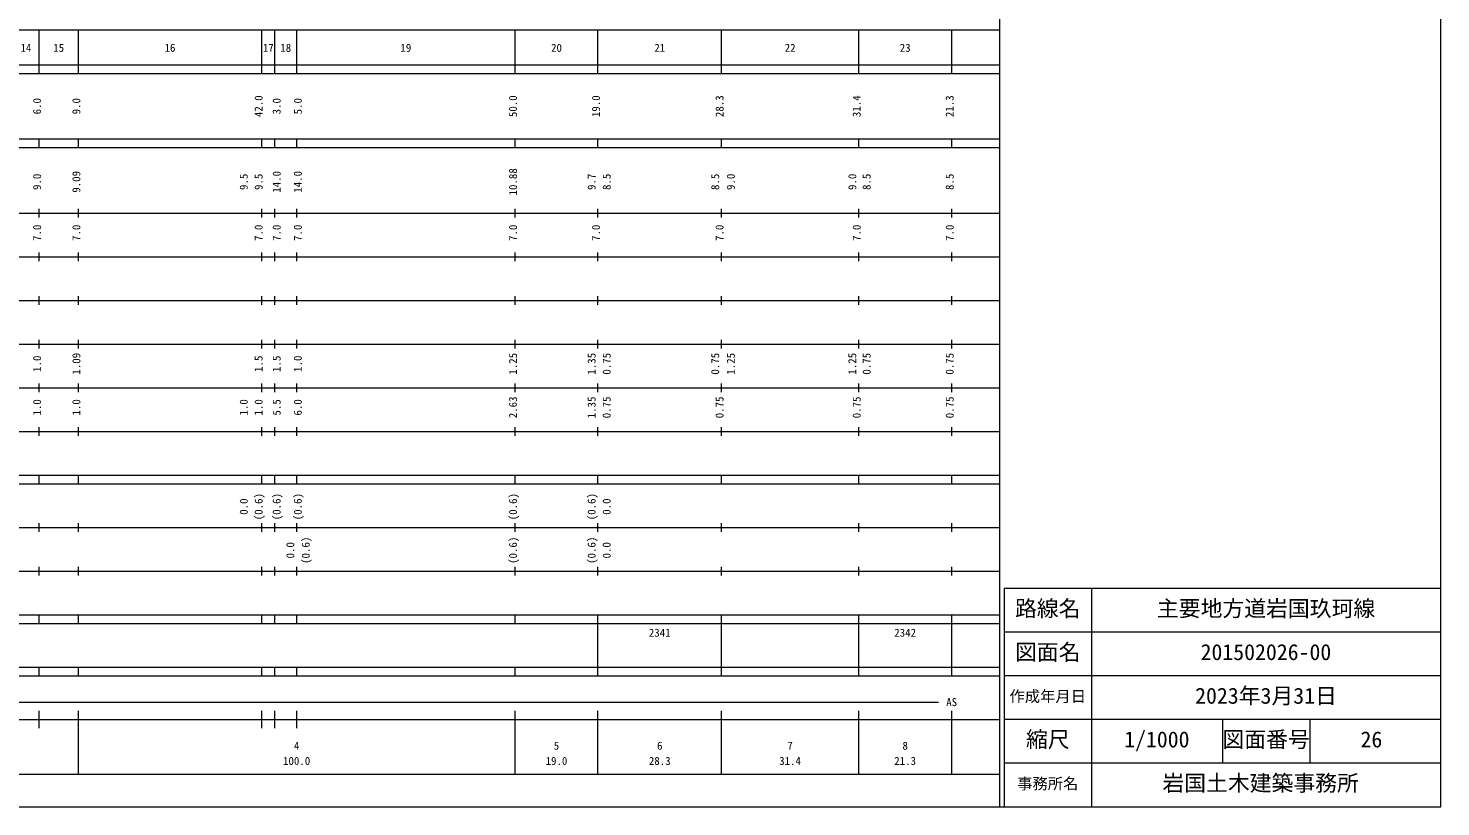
# Model space of a CAD drawing. Units: millimetres, scale not verified. Extents: x -71326 to 568674, y -102781 to 257219.
# Drawn here: x 245200 to 568674, y -102781 to 75576 of the extents above; entities that cross this region are included whole.
import ezdxf
from ezdxf.enums import TextEntityAlignment as Align

# ---------------------------------------------------------------- set-up
doc = ezdxf.new("R2010")
doc.units = ezdxf.units.MM
doc.header["$LTSCALE"] = 1000
for name, color, linetype, lineweight in [('M-TTL', 2, 'Continuous', 13), ('M-TTL-BAND', 7, 'Continuous', 13), ('M-TTL-FRAM', 2, 'Continuous', 13), ('M-TTL-LINE', 7, 'Continuous', 13), ('M-TTL-TXT', 7, 'Continuous', 13)]:
    doc.layers.add(name, color=color, linetype=linetype, lineweight=lineweight)
doc.styles.add('ＭＳ ゴシック', font='')
doc.styles.get('ＭＳ ゴシック').set_extended_font_data('MS Gothic')

msp = doc.modelspace()

# ---------------------------------------------------------------- linework, layer by layer
at = {"layer": 'M-TTL'}
for p, q in [((568674, -102781), (568674, 257219)), ((-71326, -102781), (568674, -102781))]:
    msp.add_line(p, q, dxfattribs=at)
at = {"layer": 'M-TTL-BAND'}
for p, q in [((467674, -102781), (467674, 247219)), ((-43326, 75219), (467674, 75219)), ((247674, 65219), (247674, 75219)), ((256674, 65219), (256674, 75219)), ((298674, 65219), (298674, 75219)), ((301674, 65219), (301674, 75219)), ((306674, 65219), (306674, 75219)), ((356674, 65219), (356674, 75219)), ((375674, 65219), (375674, 75219)), ((403974, 65219), (403974, 75219)), ((435374, 65219), (435374, 75219)), ((456674, 65219), (456674, 75219)), ((-71326, 67219), (467674, 67219)), ((-71326, 65219), (467674, 65219)), ((-71326, 50219), (467674, 50219)), ((247674, 48219), (247674, 50219)), ((256674, 48219), (256674, 50219)), ((298674, 48219), (298674, 50219)), ((301674, 48219), (301674, 50219)), ((306674, 48219), (306674, 50219)), ((356674, 48219), (356674, 50219)), ((375674, 48219), (375674, 50219)), ((403974, 48219), (403974, 50219)), ((435374, 48219), (435374, 50219)), ((456674, 48219), (456674, 50219)), ((-71326, 48219), (467674, 48219)), ((-71326, 33219), (467674, 33219)), ((247674, 32219), (247674, 34219)), ((256674, 32219), (256674, 34219)), ((298674, 32219), (298674, 34219)), ((301674, 32219), (301674, 34219)), ((306674, 32219), (306674, 34219)), ((356674, 32219), (356674, 34219)), ((375674, 32219), (375674, 34219)), ((403974, 32219), (403974, 34219)), ((435374, 32219), (435374, 34219)), ((456674, 32219), (456674, 34219)), ((-65326, 23219), (467674, 23219)), ((247674, 22219), (247674, 24219)), ((256674, 22219), (256674, 24219)), ((298674, 22219), (298674, 24219)), ((301674, 22219), (301674, 24219)), ((306674, 22219), (306674, 24219)), ((356674, 22219), (356674, 24219)), ((375674, 22219), (375674, 24219)), ((403974, 22219), (403974, 24219)), ((435374, 22219), (435374, 24219)), ((456674, 22219), (456674, 24219)), ((-59326, 13219), (467674, 13219)), ((247674, 12219), (247674, 14219)), ((256674, 12219), (256674, 14219)), ((298674, 12219), (298674, 14219)), ((301674, 12219), (301674, 14219)), ((306674, 12219), (306674, 14219)), ((356674, 12219), (356674, 14219)), ((375674, 12219), (375674, 14219)), ((403974, 12219), (403974, 14219)), ((435374, 12219), (435374, 14219)), ((456674, 12219), (456674, 14219)), ((247674, 2219), (247674, 4219)), ((256674, 2219), (256674, 4219)), ((298674, 2219), (298674, 4219)), ((301674, 2219), (301674, 4219)), ((306674, 2219), (306674, 4219)), ((356674, 2219), (356674, 4219)), ((375674, 2219), (375674, 4219)), ((403974, 2219), (403974, 4219)), ((435374, 2219), (435374, 4219)), ((456674, 2219), (456674, 4219)), ((-65326, 3219), (467674, 3219)), ((247674, -7781), (247674, -5781)), ((256674, -7781), (256674, -5781)), ((298674, -7781), (298674, -5781)), ((301674, -7781), (301674, -5781)), ((306674, -7781), (306674, -5781)), ((356674, -7781), (356674, -5781)), ((375674, -7781), (375674, -5781)), ((403974, -7781), (403974, -5781)), ((435374, -7781), (435374, -5781)), ((456674, -7781), (456674, -5781)), ((-59326, -6781), (467674, -6781)), ((247674, -17781), (247674, -15781)), ((256674, -17781), (256674, -15781)), ((298674, -17781), (298674, -15781)), ((301674, -17781), (301674, -15781)), ((306674, -17781), (306674, -15781)), ((356674, -17781), (356674, -15781)), ((375674, -17781), (375674, -15781)), ((403974, -17781), (403974, -15781)), ((435374, -17781), (435374, -15781)), ((456674, -17781), (456674, -15781)), ((-65326, -16781), (467674, -16781)), ((-71326, -26781), (467674, -26781)), ((-71326, -28781), (467674, -28781)), ((247674, -28781), (247674, -26781)), ((256674, -28781), (256674, -26781)), ((298674, -28781), (298674, -26781)), ((301674, -28781), (301674, -26781)), ((306674, -28781), (306674, -26781)), ((356674, -28781), (356674, -26781)), ((375674, -28781), (375674, -26781)), ((403974, -28781), (403974, -26781)), ((435374, -28781), (435374, -26781)), ((456674, -28781), (456674, -26781)), ((-62326, -38781), (467674, -38781)), ((247674, -39781), (247674, -37781)), ((256674, -39781), (256674, -37781)), ((298674, -39781), (298674, -37781)), ((301674, -39781), (301674, -37781)), ((306674, -39781), (306674, -37781)), ((356674, -39781), (356674, -37781)), ((375674, -39781), (375674, -37781)), ((403974, -39781), (403974, -37781)), ((435374, -39781), (435374, -37781)), ((456674, -39781), (456674, -37781)), ((247674, -49781), (247674, -47781)), ((256674, -49781), (256674, -47781)), ((298674, -49781), (298674, -47781)), ((301674, -49781), (301674, -47781)), ((306674, -49781), (306674, -47781)), ((356674, -49781), (356674, -47781)), ((375674, -49781), (375674, -47781)), ((403974, -49781), (403974, -47781)), ((435374, -49781), (435374, -47781)), ((456674, -49781), (456674, -47781)), ((-71326, -48781), (467674, -48781)), ((-71326, -58781), (467674, -58781)), ((-71326, -60781), (467674, -60781)), ((247674, -60781), (247674, -58781)), ((256674, -60781), (256674, -58781)), ((298674, -60781), (298674, -58781)), ((301674, -60781), (301674, -58781)), ((306674, -60781), (306674, -58781)), ((356674, -60781), (356674, -58781)), ((375674, -60781), (375674, -58781)), ((375674, -70781), (375674, -60781)), ((403974, -60781), (403974, -58781)), ((403974, -70781), (403974, -60781)), ((435374, -60781), (435374, -58781)), ((435374, -70781), (435374, -60781)), ((456674, -60781), (456674, -58781)), ((456674, -70781), (456674, -60781)), ((-71326, -70781), (467674, -70781)), ((247674, -72781), (247674, -70781)), ((256674, -72781), (256674, -70781)), ((298674, -72781), (298674, -70781)), ((301674, -72781), (301674, -70781)), ((306674, -72781), (306674, -70781)), ((356674, -72781), (356674, -70781)), ((375674, -72781), (375674, -70781)), ((403974, -72781), (403974, -70781)), ((435374, -72781), (435374, -70781)), ((456674, -72781), (456674, -70781)), ((-71326, -72781), (467674, -72781)), ((-40326, -78781), (453674, -78781)), ((247674, -84781), (247674, -80781)), ((256674, -95281), (256674, -80781)), ((298674, -84781), (298674, -80781)), ((301674, -84781), (301674, -80781)), ((306674, -84781), (306674, -80781)), ((356674, -95281), (356674, -80781)), ((375674, -95281), (375674, -80781)), ((403974, -95281), (403974, -80781)), ((435374, -95281), (435374, -80781)), ((456674, -95281), (456674, -80781)), ((-71326, -82781), (467674, -82781)), ((-43326, -95281), (467674, -95281))]:
    msp.add_line(p, q, dxfattribs=at)
at = {"layer": 'M-TTL-FRAM'}
for p, q in [((568674, -52781), (468674, -52781)), ((468674, -52781), (468674, -102781))]:
    msp.add_line(p, q, dxfattribs=at)
at = {"layer": 'M-TTL-LINE'}
for p, q in [((488674, -52781), (488674, -102781)), ((568674, -62781), (468674, -62781)), ((568674, -72781), (468674, -72781)), ((568674, -82781), (468674, -82781)), ((518674, -82781), (518674, -92781)), ((538674, -82781), (538674, -92781)), ((568674, -92781), (468674, -92781))]:
    msp.add_line(p, q, dxfattribs=at)

# ---------------------------------------------------------------- texts
at = {"layer": 'M-TTL-BAND', "style": 'ＭＳ ゴシック'}
for s, p in [('14', (243424, 69624)), ('15', (250924, 69624)), ('16', (276424, 69624)), ('17', (298924, 69624)), ('18', (302924, 69624)), ('19', (330424, 69624)), ('20', (364924, 69624)), ('21', (388574, 69624)), ('22', (418424, 69624)), ('23', (444774, 69624)), ('2341', (387324, -64376)), ('2342', (443524, -64376)), ('AS', (455424, -80281)), ('4', (306049, -90258)), ('5', (365549, -90258)), ('6', (389199, -90258)), ('7', (419049, -90258)), ('8', (445399, -90258)), ('100.0', (303549, -93748)), ('19.0', (363674, -93748)), ('28.3', (387324, -93748)), ('31.4', (417174, -93748)), ('21.3', (443524, -93748))]:
    msp.add_text(s, height=1833, dxfattribs=at).set_placement(p, align=Align.BOTTOM_LEFT)
for s, p in [('6.0', (248674, 55844)), ('9.0', (257674, 55844)), ('42.0', (299417, 55219)), ('3.0', (303544, 55844)), ('5.0', (308389, 55844)), ('50.0', (357674, 55219)), ('19.0', (376674, 55219)), ('28.3', (404974, 55219)), ('31.4', (436374, 55219)), ('21.3', (457674, 55219)), ('9.0', (248674, 38518)), ('9.09', (257674, 37893)), ('9.5', (296007, 38518)), ('9.5', (299417, 38518)), ('14.0', (303544, 37893)), ('14.0', (308389, 37893)), ('10.88', (357674, 37268)), ('9.7', (375674, 38518)), ('8.5', (379119, 38518)), ('8.5', (403974, 38518)), ('9.0', (407553, 38518)), ('9.0', (435374, 38518)), ('8.5', (438657, 38518)), ('8.5', (457674, 38518)), ('7.0', (248674, 26844)), ('7.0', (257674, 26844)), ('7.0', (299417, 26844)), ('7.0', (303544, 26844)), ('7.0', (308389, 26844)), ('7.0', (357674, 26844)), ('7.0', (376674, 26844)), ('7.0', (404974, 26844)), ('7.0', (436374, 26844)), ('7.0', (457674, 26844)), ('1.0', (248674, -3156)), ('1.09', (257674, -3781)), ('1.5', (299417, -3156)), ('1.5', (303544, -3156)), ('1.0', (308389, -3156)), ('1.25', (357674, -3781)), ('1.35', (375674, -3781)), ('0.75', (379119, -3781)), ('0.75', (403974, -3781)), ('1.25', (407553, -3781)), ('1.25', (435374, -3781)), ('0.75', (438657, -3781)), ('0.75', (457674, -3781)), ('1.0', (248674, -13156)), ('1.0', (257674, -13156)), ('1.0', (296007, -13156)), ('1.0', (299417, -13156)), ('5.5', (303544, -13156)), ('6.0', (308389, -13156)), ('2.63', (357674, -13781)), ('1.35', (375674, -13781)), ('0.75', (379119, -13781)), ('0.75', (404974, -13781)), ('0.75', (436374, -13781)), ('0.75', (457674, -13781)), ('0.0', (296007, -35892)), ('(0.6)', (299417, -37142)), ('(0.6)', (303544, -37142)), ('(0.6)', (308389, -37142)), ('(0.6)', (357674, -37142)), ('(0.6)', (375674, -37142)), ('0.0', (379119, -35892)), ('(0.6)', (310207, -47142)), ('(0.6)', (357674, -47142)), ('(0.6)', (375674, -47142)), ('0.0', (306674, -45892)), ('0.0', (379119, -45892))]:
    msp.add_text(s, height=1833, rotation=90, dxfattribs=at).set_placement(p, align=Align.BOTTOM_LEFT)
at = {"layer": 'M-TTL-TXT', "style": 'ＭＳ ゴシック'}
for s, height, p in [('路線名', 3666, (471174, -60281)), ('路線名', 3666, (471174, -60281)), ('主要地方道岩国玖珂線', 3666, (503674, -60281)), ('図面名', 3666, (471174, -70281)), ('図面名', 3666, (471174, -70281)), ('201502026-00', 3666, (513674, -70281)), ('作成年月日', 2566, (469924, -79531)), ('作成年月日', 2566, (469924, -79531)), ('2023年3月31日', 3666, (512424, -80281)), ('縮尺', 3666, (473674, -90281)), ('縮尺', 3666, (473674, -90281)), ('1/1000', 3666, (496174, -90281)), ('図面番号', 3666, (518674, -90281)), ('図面番号', 3666, (518674, -90281)), ('26', 3666, (550299, -90281)), ('事務所名', 2566, (471674, -99531)), ('事務所名', 2566, (471674, -99531)), ('岩国土木建築事務所 ', 3666, (504924, -100281))]:
    msp.add_text(s, height=height, dxfattribs=at).set_placement(p, align=Align.BOTTOM_LEFT)

doc.saveas('drawing.dxf')
